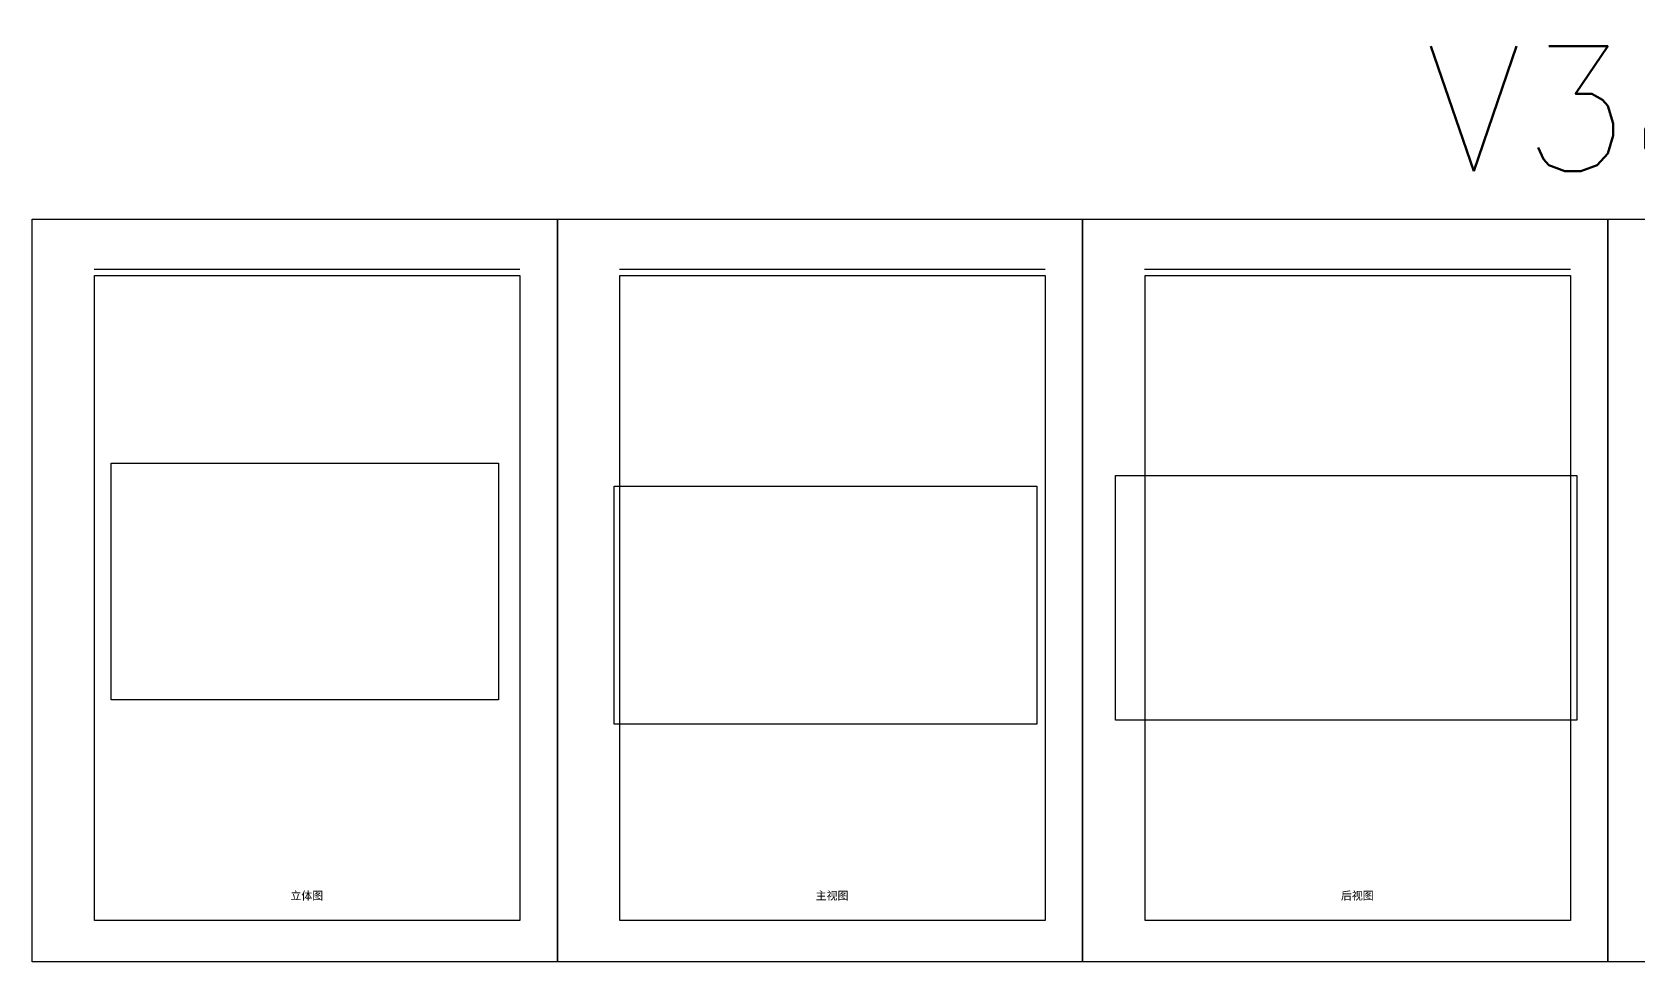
# Model space of a CAD drawing. Header units: millimetres. Extents: x 0 to 4161, y -270 to 102.
# Drawn here: x 2691 to 3333, y -270 to 102 of the extents above; entities that cross this region are included whole.
import ezdxf

# ---------------------------------------------------------------- set-up
doc = ezdxf.new("R2010")
doc.units = ezdxf.units.MM
doc.layers.get('0').update_dxf_attribs({"plot": 0})
doc.layers.add('A', color=7, linetype='Continuous')
doc.layers.add('图层1', color=7, linetype='Continuous')
doc.styles.get("Standard").update_dxf_attribs({"font": 'txt', "bigfont": 'gbcbig.shx'})
picture_1 = doc.add_image_def('image1.png', size_in_pixel=(961, 588))
picture_2 = doc.add_image_def('image2.png', size_in_pixel=(860, 485))
picture_3 = doc.add_image_def('image3.png', size_in_pixel=(652, 346))

msp = doc.modelspace()

# ---------------------------------------------------------------- linework, layer by layer
at = {"color": 3, "lineweight": 25}
for points in [[(2690.87, 27.43), (2900.87, 27.43), (2900.87, -269.57), (2690.87, -269.57)], [(2900.87, 27.43), (3110.87, 27.43), (3110.87, -269.57), (2900.87, -269.57)], [(3110.87, 27.43), (3320.87, 27.43), (3320.87, -269.57), (3110.87, -269.57)], [(3320.87, 27.43), (3530.87, 27.43), (3530.87, -269.57), (3320.87, -269.57)]]:
    msp.add_lwpolyline(points, close=True, dxfattribs=at)
at = {"color": 1, "lineweight": 25}
for points in [[(2885.87, -253.07), (2715.87, -253.07), (2715.87, 4.93), (2885.87, 4.93)], [(3095.87, -253.07), (2925.87, -253.07), (2925.87, 4.93), (3095.87, 4.93)], [(3305.87, -253.07), (3135.87, -253.07), (3135.87, 4.93), (3305.87, 4.93)]]:
    msp.add_lwpolyline(points, close=True, dxfattribs=at)
at = {"layer": 'A', "color": 7}
for p, q in [((2715.65, 7.37), (2885.88, 7.37)), ((2925.65, 7.37), (3095.88, 7.37)), ((3135.65, 7.37), (3305.88, 7.37))]:
    msp.add_line(p, q, dxfattribs=at)

# ---------------------------------------------------------------- texts
at = {"layer": 'A', "lineweight": 25, "char_height": 3.2, "attachment_point": 1}
for s, insert, width in [('{\\fSimSun|b0|i0|c134|p2;立体图}', (2794.15, -241.51), 16.0565), ('{\\fSimSun|b0|i0|c134|p2;主视图}', (3004.15, -241.51), 25.5105), ('{\\fSimSun|b0|i0|c134|p2;后视图}', (3214.15, -241.51), 13.3672)]:
    msp.add_mtext(s, dxfattribs=dict(at, insert=insert, width=width))
at = {"layer": '图层1', "color": 7, "insert": (3247.97, 96.6), "char_height": 50, "width": 404.2393, "attachment_point": 1}
msp.add_mtext('V386前保险杠', dxfattribs=at)

# ---------------------------------------------------------------- pictures from other files: only their frames are drawn
at = {"layer": '图层1', "color": 7}
image = msp.add_image(picture_1, insert=(2722.5, -164.79), size_in_units=(154.77, 94.7), dxfattribs=at)
image.dxf.flags = 7
image = msp.add_image(picture_3, insert=(3123.99, -172.95), size_in_units=(184.44, 97.88), dxfattribs=at)
image.dxf.flags = 7
image = msp.add_image(picture_2, insert=(2923.59, -174.54), size_in_units=(168.92, 95.26), dxfattribs=at)
image.dxf.flags = 7

doc.saveas('drawing.dxf')
